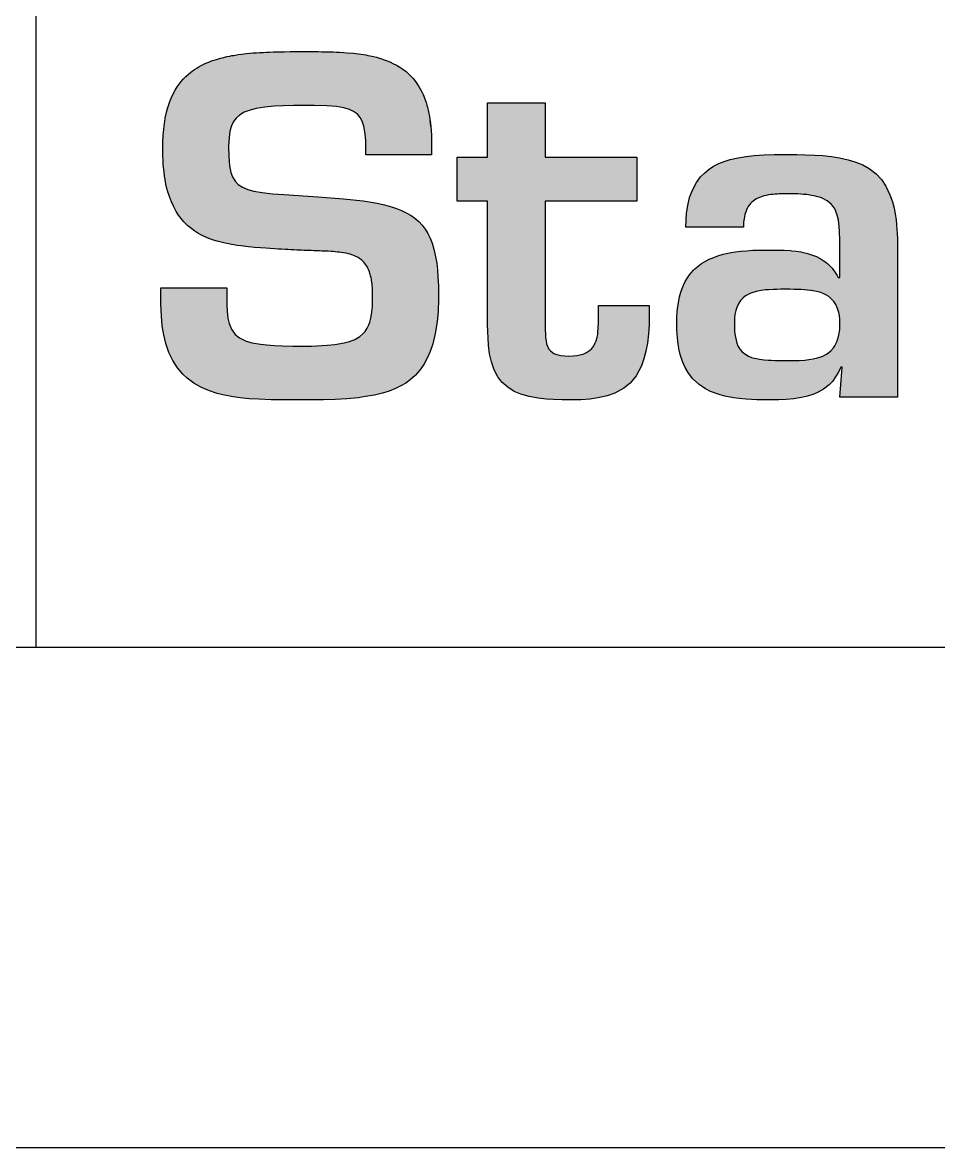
# Model space of a CAD drawing. Header units: millimetres. Extents: x -6000 to 67338, y -125 to 21000.
# Drawn here: x 49311 to 51142, y 0 to 2249 of the extents above; entities that cross this region are included whole.
import ezdxf
from ezdxf.enums import TextEntityAlignment as Align

# ---------------------------------------------------------------- set-up
doc = ezdxf.new("R2010")
doc.units = ezdxf.units.MM
doc.header["$LTSCALE"] = 50
for name, color, linetype in [('00KAD025', 2, 'Continuous'), ('00KAD070', 5, 'Continuous'), ('BL$2----', 7, 'Continuous'), ('BL$4----', 7, 'Continuous')]:
    doc.layers.add(name, color=color, linetype=linetype)
doc.styles.add('STABICAD-025', font='ISOCP.SHX', dxfattribs={"height": 125})
doc.styles.add('STABICAD-035', font='ISOCP.SHX', dxfattribs={"height": 175})
doc.styles.add('STABICAD-050', font='ISOCP.SHX', dxfattribs={"height": 250})

# ---------------------------------------------------------------- blocks, each defined once
blk = doc.blocks.new('A4-LANDSCAPE')
at = {"layer": '00KAD025', "linetype": 'Continuous'}
blk.add_line((0, 0), (297, 0), dxfattribs=at)
at = {"layer": '00KAD070', "linetype": 'Continuous'}
blk.add_line((10, 10), (287, 10), dxfattribs=at)
blk = doc.blocks.new('tb.logo')
for points in [[(3.649, 3.966), (3.138, 4.003), (2.454, 4.05), (2.233, 4.068), (2.021, 4.093), (1.859, 4.122), (1.734, 4.155), (1.63, 4.199), (1.543, 4.256), (1.481, 4.319), (1.43, 4.404), (1.396, 4.496), (1.37, 4.624), (1.356, 4.814), (1.352, 5.02), (1.362, 5.193), (1.38, 5.321), (1.41, 5.425), (1.451, 5.514), (1.502, 5.582), (1.568, 5.64), (1.664, 5.698), (1.781, 5.742), (1.902, 5.773), (2.079, 5.8), (2.266, 5.816), (2.443, 5.824), (2.656, 5.83), (2.845, 5.831), (3.061, 5.83), (3.313, 5.824), (3.511, 5.81), (3.657, 5.787), (3.77, 5.752), (3.85, 5.713), (3.926, 5.66), (3.98, 5.594), (4.024, 5.517), (4.059, 5.419), (4.085, 5.265), (4.095, 5.126), (4.095, 4.844), (5.411, 4.844), (5.411, 5.064), (5.408, 5.238), (5.395, 5.412), (5.384, 5.506), (5.377, 5.558), (5.368, 5.615), (5.35, 5.707), (5.326, 5.802), (5.316, 5.841), (5.301, 5.889), (5.275, 5.963), (5.24, 6.05), (5.22, 6.093), (5.191, 6.149), (5.162, 6.201), (5.128, 6.254), (5.087, 6.312), (5.04, 6.37), (4.996, 6.419), (4.936, 6.476), (4.899, 6.509), (4.835, 6.558), (4.816, 6.572), (4.777, 6.598), (4.724, 6.63), (4.706, 6.64), (4.638, 6.675), (4.578, 6.703), (4.505, 6.733), (4.463, 6.748), (4.409, 6.766), (4.306, 6.796), (4.25, 6.81), (4.185, 6.825), (4.133, 6.835), (4.096, 6.842), (4.051, 6.849), (3.949, 6.864), (3.899, 6.87), (3.847, 6.876), (3.719, 6.887), (3.652, 6.892), (3.57, 6.897), (3.51, 6.9), (3.447, 6.903), (3.392, 6.904), (3.317, 6.906), (3.209, 6.908), (3.144, 6.909), (3.021, 6.91), (2.908, 6.91), (2.822, 6.91), (2.742, 6.91), (2.679, 6.91), (2.581, 6.909), (2.468, 6.908), (2.41, 6.907), (2.319, 6.905), (2.246, 6.903), (2.168, 6.901), (2.108, 6.898), (2.047, 6.895), (1.969, 6.891), (1.908, 6.887), (1.839, 6.882), (1.776, 6.876), (1.708, 6.87), (1.62, 6.859), (1.542, 6.849), (1.455, 6.835), (1.42, 6.829), (1.374, 6.82), (1.318, 6.809), (1.257, 6.795), (1.191, 6.778), (1.111, 6.755), (1.062, 6.739), (1.013, 6.723), (0.956, 6.701), (0.898, 6.676), (0.846, 6.652), (0.804, 6.631), (0.747, 6.599), (0.716, 6.58), (0.671, 6.551), (0.628, 6.522), (0.588, 6.491), (0.551, 6.46), (0.499, 6.413), (0.452, 6.364), (0.406, 6.312), (0.364, 6.258), (0.327, 6.204), (0.286, 6.139), (0.246, 6.064), (0.205, 5.977), (0.179, 5.912), (0.151, 5.83), (0.133, 5.77), (0.113, 5.697), (0.1, 5.637), (0.087, 5.576), (0.077, 5.515), (0.07, 5.47), (0.063, 5.421), (0.055, 5.351), (0.049, 5.291), (0.046, 5.241), (0.038, 5.087), (0.037, 5.003), (0.037, 4.907), (0.039, 4.829), (0.043, 4.731), (0.048, 4.648), (0.052, 4.599), (0.062, 4.506), (0.073, 4.42), (0.084, 4.353), (0.101, 4.258), (0.121, 4.173), (0.139, 4.106), (0.168, 4.012), (0.209, 3.903), (0.255, 3.803), (0.306, 3.71), (0.351, 3.641), (0.404, 3.57), (0.46, 3.505), (0.538, 3.428), (0.616, 3.364), (0.679, 3.32), (0.74, 3.282), (0.813, 3.242), (0.912, 3.196), (0.96, 3.176), (1.054, 3.142), (1.124, 3.12), (1.205, 3.098), (1.285, 3.079), (1.354, 3.065), (1.409, 3.054), (1.458, 3.046), (1.521, 3.036), (1.603, 3.024), (1.699, 3.013), (1.75, 3.007), (1.816, 3.001), (1.87, 2.996), (1.989, 2.986), (2.094, 2.978), (2.185, 2.973), (2.267, 2.968), (2.347, 2.963), (2.407, 2.959), (2.485, 2.955), (2.537, 2.952), (2.598, 2.948), (2.658, 2.945), (2.719, 2.941), (2.768, 2.939), (2.81, 2.937), (2.858, 2.935), (2.925, 2.933), (2.977, 2.931), (3.005, 2.93), (3.054, 2.928), (3.104, 2.927), (3.167, 2.925), (3.216, 2.923), (3.269, 2.921), (3.344, 2.917), (3.422, 2.913), (3.507, 2.906), (3.587, 2.896), (3.647, 2.887), (3.725, 2.873), (3.783, 2.857), (3.852, 2.835), (3.915, 2.806), (3.977, 2.768), (4.026, 2.729), (4.067, 2.687), (4.103, 2.639), (4.133, 2.588), (4.149, 2.554), (4.172, 2.497), (4.189, 2.44), (4.203, 2.377), (4.214, 2.318), (4.222, 2.248), (4.228, 2.17), (4.231, 2.11), (4.232, 2.046), (4.231, 1.967), (4.23, 1.92), (4.229, 1.879), (4.226, 1.828), (4.222, 1.762), (4.21, 1.657), (4.196, 1.579), (4.175, 1.501), (4.154, 1.444), (4.123, 1.38), (4.081, 1.316), (4.036, 1.264), (3.975, 1.214), (3.875, 1.156), (3.769, 1.114), (3.662, 1.085), (3.475, 1.053), (3.325, 1.038), (3.008, 1.024), (2.808, 1.023), (2.636, 1.024), (2.422, 1.028), (2.269, 1.034), (2.109, 1.045), (1.988, 1.058), (1.825, 1.086), (1.702, 1.122), (1.572, 1.185), (1.484, 1.257), (1.408, 1.361), (1.363, 1.471), (1.336, 1.583), (1.321, 1.722), (1.317, 1.832), (1.316, 2.185), (0, 2.185), (0, 2.066), (0, 1.864), (0.009, 1.619), (0.026, 1.427), (0.055, 1.25), (0.097, 1.074), (0.159, 0.894), (0.237, 0.732), (0.329, 0.589), (0.437, 0.462), (0.526, 0.378), (0.656, 0.282), (0.814, 0.192), (0.972, 0.125), (1.125, 0.076), (1.24, 0.046), (1.441, 0.008), (1.586, -0.012), (1.766, -0.03), (1.96, -0.042), (2.203, -0.051), (2.554, -0.055), (2.945, -0.055), (3.249, -0.051), (3.484, -0.043), (3.716, -0.031), (3.942, -0.009), (4.089, 0.012), (4.271, 0.043), (4.432, 0.084), (4.562, 0.124), (4.687, 0.172), (4.796, 0.226), (4.895, 0.284), (4.983, 0.347), (5.082, 0.436), (5.175, 0.541), (5.254, 0.655), (5.325, 0.78), (5.383, 0.913), (5.436, 1.067), (5.484, 1.274), (5.521, 1.506), (5.539, 1.715), (5.547, 1.965), (5.545, 2.225), (5.538, 2.402), (5.527, 2.545), (5.512, 2.682), (5.485, 2.842), (5.457, 2.961), (5.422, 3.077), (5.382, 3.18), (5.337, 3.27), (5.283, 3.36), (5.221, 3.441), (5.156, 3.51), (5.076, 3.58), (4.999, 3.635), (4.917, 3.683), (4.811, 3.734), (4.712, 3.773), (4.608, 3.808), (4.469, 3.845), (4.324, 3.877), (4.04, 3.923)], [(7.678, 3.921), (9.515, 3.921), (9.515, 4.798), (7.678, 4.798), (7.678, 5.886), (6.526, 5.886), (6.526, 4.798), (5.922, 4.798), (5.922, 3.921), (6.526, 3.921), (6.526, 1.83), (6.526, 1.453), (6.545, 1.038), (6.569, 0.866), (6.606, 0.705), (6.661, 0.548), (6.737, 0.405), (6.817, 0.302), (6.932, 0.198), (7.064, 0.117), (7.195, 0.062), (7.361, 0.015), (7.538, -0.018), (7.705, -0.037), (7.849, -0.047), (8.019, -0.053), (8.174, -0.055), (8.395, -0.049), (8.57, -0.036), (8.735, -0.013), (8.918, 0.028), (9.072, 0.082), (9.252, 0.178), (9.38, 0.282), (9.501, 0.428), (9.606, 0.626), (9.655, 0.766), (9.695, 0.923), (9.723, 1.083), (9.744, 1.267), (9.756, 1.449), (9.761, 1.623), (9.762, 1.837), (8.747, 1.837), (8.749, 1.49), (8.736, 1.295), (8.73, 1.257), (8.718, 1.198), (8.698, 1.13), (8.682, 1.089), (8.65, 1.028), (8.61, 0.976), (8.565, 0.933), (8.505, 0.892), (8.425, 0.856), (8.314, 0.832), (8.242, 0.825), (8.154, 0.823), (8.066, 0.826), (7.991, 0.835), (7.915, 0.853), (7.855, 0.876), (7.787, 0.925), (7.756, 0.962), (7.724, 1.023), (7.71, 1.067), (7.698, 1.124), (7.689, 1.191), (7.684, 1.263), (7.68, 1.347), (7.678, 1.45)]]:
    blk.add_hatch(color=152).paths.add_polyline_path(points)
h = blk.add_hatch(color=152)
h.paths.add_polyline_path([(13.573, 2.395), (13.536, 2.395), (13.515, 2.435), (13.479, 2.496), (13.417, 2.577), (13.399, 2.597), (13.364, 2.634), (13.332, 2.664), (13.296, 2.695), (13.269, 2.715), (13.24, 2.736), (13.175, 2.775), (13.138, 2.795), (13.131, 2.798), (13.103, 2.811), (13.042, 2.836), (12.946, 2.868), (12.897, 2.881), (12.835, 2.895), (12.79, 2.904), (12.698, 2.917), (12.614, 2.927), (12.581, 2.93), (12.461, 2.937), (12.364, 2.941), (12.311, 2.942), (12.233, 2.943), (12.157, 2.943), (12.095, 2.943), (11.998, 2.942), (11.925, 2.94), (11.879, 2.939), (11.83, 2.937), (11.713, 2.929), (11.592, 2.918), (11.484, 2.904), (11.4, 2.891), (11.297, 2.87), (11.241, 2.857), (11.134, 2.826), (11.016, 2.783), (10.959, 2.757), (10.855, 2.703), (10.807, 2.672), (10.738, 2.622), (10.674, 2.567), (10.646, 2.539), (10.599, 2.488), (10.567, 2.448), (10.526, 2.39), (10.482, 2.316), (10.445, 2.24), (10.418, 2.176), (10.393, 2.103), (10.366, 2.005), (10.344, 1.897), (10.325, 1.766), (10.319, 1.704), (10.313, 1.599), (10.31, 1.488), (10.312, 1.348), (10.323, 1.185), (10.338, 1.061), (10.36, 0.942), (10.38, 0.857), (10.427, 0.711), (10.479, 0.593), (10.545, 0.48), (10.634, 0.366), (10.756, 0.253), (10.883, 0.168), (10.987, 0.115), (11.18, 0.045), (11.275, 0.02), (11.443, -0.013), (11.56, -0.028), (11.698, -0.041), (11.913, -0.052), (12.045, -0.054), (12.208, -0.054), (12.353, -0.052), (12.496, -0.045), (12.652, -0.03), (12.806, -0.006), (12.921, 0.02), (13.048, 0.061), (13.14, 0.101), (13.244, 0.159), (13.358, 0.246), (13.423, 0.312), (13.547, 0.499), (13.591, 0.603), (13.619, 0.603), (13.611, 0.505), (13.573, 0), (14.725, 0), (14.725, 3.007), (14.724, 3.176), (14.694, 3.548), (14.683, 3.627), (14.654, 3.779), (14.622, 3.907), (14.573, 4.049), (14.49, 4.222), (14.401, 4.352), (14.295, 4.466), (14.16, 4.57), (14.029, 4.644), (13.871, 4.708), (13.738, 4.748), (13.566, 4.786), (13.401, 4.811), (13.228, 4.83), (13.07, 4.841), (12.879, 4.849), (12.713, 4.852), (12.56, 4.853), (12.395, 4.853), (12.26, 4.851), (12.058, 4.845), (11.858, 4.832), (11.695, 4.814), (11.539, 4.789), (11.378, 4.752), (11.259, 4.715), (11.151, 4.671), (11.047, 4.618), (10.957, 4.559), (10.869, 4.488), (10.788, 4.405), (10.703, 4.292), (10.616, 4.126), (10.568, 3.991), (10.529, 3.831), (10.507, 3.679), (10.496, 3.542), (10.493, 3.4), (11.644, 3.4), (11.644, 3.444), (11.647, 3.491), (11.652, 3.54), (11.655, 3.563), (11.667, 3.633), (11.679, 3.675), (11.7, 3.735), (11.729, 3.795), (11.764, 3.846), (11.8, 3.887), (11.832, 3.916), (11.872, 3.945), (11.91, 3.968), (11.967, 3.994), (12.006, 4.009), (12.054, 4.023), (12.096, 4.033), (12.147, 4.043), (12.193, 4.05), (12.255, 4.057), (12.337, 4.063), (12.393, 4.065), (12.452, 4.066), (12.495, 4.067), (12.553, 4.067), (12.612, 4.066), (12.676, 4.065), (12.733, 4.063), (12.792, 4.06), (12.842, 4.056), (12.901, 4.05), (12.958, 4.043), (13.002, 4.036), (13.065, 4.024), (13.106, 4.014), (13.192, 3.988), (13.246, 3.965), (13.306, 3.934), (13.357, 3.896), (13.405, 3.851), (13.448, 3.799), (13.482, 3.737), (13.507, 3.678), (13.527, 3.611), (13.542, 3.54), (13.552, 3.477), (13.56, 3.409), (13.567, 3.317), (13.572, 3.132), (13.573, 2.429)])
h.paths.add_polyline_path([(13.526, 1.777), (13.546, 1.715), (13.561, 1.635), (13.57, 1.561), (13.573, 1.468), (13.572, 1.412), (13.568, 1.351), (13.558, 1.273), (13.546, 1.213), (13.527, 1.147), (13.505, 1.091), (13.471, 1.028), (13.446, 0.99), (13.389, 0.927), (13.348, 0.892), (13.304, 0.863), (13.23, 0.824), (13.173, 0.802), (13.121, 0.786), (13.036, 0.766), (12.951, 0.753), (12.869, 0.744), (12.759, 0.736), (12.676, 0.733), (12.597, 0.732), (12.533, 0.732), (12.422, 0.732), (12.348, 0.733), (12.274, 0.735), (12.195, 0.738), (12.139, 0.741), (12.059, 0.748), (11.962, 0.76), (11.904, 0.771), (11.856, 0.782), (11.808, 0.797), (11.742, 0.823), (11.689, 0.852), (11.621, 0.905), (11.574, 0.96), (11.534, 1.03), (11.514, 1.078), (11.496, 1.138), (11.482, 1.2), (11.473, 1.265), (11.468, 1.315), (11.464, 1.38), (11.462, 1.455), (11.463, 1.53), (11.466, 1.577), (11.475, 1.652), (11.492, 1.737), (11.51, 1.792), (11.551, 1.88), (11.587, 1.933), (11.639, 1.989), (11.684, 2.025), (11.777, 2.077), (11.9, 2.116), (11.997, 2.134), (12.083, 2.145), (12.152, 2.15), (12.245, 2.154), (12.31, 2.156), (12.388, 2.157), (12.49, 2.157), (12.569, 2.157), (12.657, 2.156), (12.796, 2.152), (12.997, 2.134), (13.038, 2.128), (13.14, 2.105), (13.188, 2.091), (13.25, 2.067), (13.302, 2.041), (13.348, 2.012), (13.393, 1.976), (13.442, 1.928), (13.491, 1.852)], flags=16)
at = {"color": 152}
blk.add_lwpolyline([(5.411, 4.844), (4.095, 4.844), (4.095, 5.126), (4.085, 5.265), (4.059, 5.419), (4.024, 5.517), (3.98, 5.594), (3.926, 5.66), (3.85, 5.713), (3.77, 5.752), (3.657, 5.787), (3.511, 5.81), (3.313, 5.824), (3.061, 5.83), (2.845, 5.831), (2.656, 5.83), (2.443, 5.824), (2.266, 5.816), (2.079, 5.8), (1.902, 5.773), (1.781, 5.742), (1.664, 5.698), (1.568, 5.64), (1.502, 5.582), (1.451, 5.514), (1.41, 5.425), (1.38, 5.321), (1.362, 5.193), (1.352, 5.02), (1.356, 4.814), (1.37, 4.624), (1.396, 4.496), (1.43, 4.404), (1.481, 4.319), (1.543, 4.256), (1.63, 4.199), (1.734, 4.155), (1.859, 4.122), (2.021, 4.093), (2.233, 4.068), (2.454, 4.05), (3.138, 4.003), (3.649, 3.966), (4.04, 3.923), (4.324, 3.877), (4.469, 3.845), (4.608, 3.808), (4.712, 3.773), (4.811, 3.734), (4.917, 3.683), (4.999, 3.635), (5.076, 3.58), (5.156, 3.51), (5.221, 3.441), (5.283, 3.36), (5.337, 3.27), (5.382, 3.18), (5.422, 3.077), (5.457, 2.961), (5.485, 2.842), (5.512, 2.682), (5.527, 2.545), (5.538, 2.402), (5.545, 2.225), (5.547, 1.965), (5.539, 1.715), (5.521, 1.506), (5.484, 1.274), (5.436, 1.067), (5.383, 0.913), (5.325, 0.78), (5.254, 0.655), (5.175, 0.541), (5.082, 0.436), (4.983, 0.347), (4.895, 0.284), (4.796, 0.226), (4.687, 0.172), (4.562, 0.124), (4.432, 0.084), (4.271, 0.043), (4.089, 0.012), (3.942, -0.009), (3.716, -0.031), (3.484, -0.043), (3.249, -0.051), (2.945, -0.055), (2.554, -0.055), (2.203, -0.051), (1.96, -0.042), (1.766, -0.03), (1.586, -0.012), (1.441, 0.008), (1.24, 0.046), (1.125, 0.076), (0.972, 0.125), (0.814, 0.192), (0.656, 0.282), (0.526, 0.378), (0.437, 0.462), (0.329, 0.589), (0.237, 0.732), (0.159, 0.894), (0.097, 1.074), (0.055, 1.25), (0.026, 1.427), (0.009, 1.619), (0, 1.864), (0, 2.066), (0, 2.185), (1.316, 2.185), (1.317, 1.832), (1.321, 1.722), (1.336, 1.583), (1.363, 1.471), (1.408, 1.361), (1.484, 1.257), (1.572, 1.185), (1.702, 1.122), (1.825, 1.086), (1.988, 1.058), (2.109, 1.045), (2.269, 1.034), (2.422, 1.028), (2.636, 1.024), (2.808, 1.023), (3.008, 1.024), (3.325, 1.038), (3.475, 1.053), (3.662, 1.085), (3.769, 1.114), (3.875, 1.156), (3.975, 1.214), (4.036, 1.264), (4.081, 1.316), (4.123, 1.38), (4.154, 1.444), (4.175, 1.501), (4.196, 1.579), (4.21, 1.657), (4.222, 1.762), (4.226, 1.828), (4.229, 1.879), (4.23, 1.92), (4.231, 1.955), (4.231, 1.98), (4.232, 2.024), (4.232, 2.057), (4.231, 2.11), (4.229, 2.151), (4.227, 2.188), (4.224, 2.229), (4.22, 2.267), (4.216, 2.298), (4.21, 2.339), (4.206, 2.362), (4.201, 2.387), (4.192, 2.428), (4.185, 2.455), (4.178, 2.476), (4.167, 2.509), (4.149, 2.554), (4.138, 2.578), (4.128, 2.597), (4.114, 2.621), (4.09, 2.656), (4.077, 2.674), (4.057, 2.698), (4.037, 2.719), (4.016, 2.738), (3.989, 2.759), (3.974, 2.77), (3.966, 2.775), (3.927, 2.799), (3.896, 2.815), (3.871, 2.826), (3.835, 2.84), (3.783, 2.857), (3.746, 2.867), (3.704, 2.877), (3.647, 2.887), (3.604, 2.894), (3.568, 2.899), (3.527, 2.903), (3.486, 2.907), (3.44, 2.911), (3.403, 2.914), (3.344, 2.917), (3.269, 2.921), (3.216, 2.923), (3.167, 2.925), (3.104, 2.927), (3.054, 2.928), (3.005, 2.93), (2.977, 2.931), (2.925, 2.933), (2.858, 2.935), (2.81, 2.937), (2.768, 2.939), (2.719, 2.941), (2.658, 2.945), (2.598, 2.948), (2.537, 2.952), (2.485, 2.955), (2.407, 2.959), (2.347, 2.963), (2.267, 2.968), (2.185, 2.973), (2.094, 2.978), (1.989, 2.986), (1.87, 2.996), (1.816, 3.001), (1.75, 3.007), (1.699, 3.013), (1.603, 3.024), (1.521, 3.036), (1.458, 3.046), (1.409, 3.054), (1.354, 3.065), (1.285, 3.079), (1.205, 3.098), (1.124, 3.12), (1.054, 3.142), (0.96, 3.176), (0.912, 3.196), (0.813, 3.242), (0.74, 3.282), (0.679, 3.32), (0.616, 3.364), (0.538, 3.428), (0.46, 3.505), (0.404, 3.57), (0.351, 3.641), (0.306, 3.71), (0.255, 3.803), (0.209, 3.903), (0.168, 4.012), (0.139, 4.106), (0.121, 4.173), (0.101, 4.258), (0.084, 4.353), (0.073, 4.42), (0.062, 4.506), (0.052, 4.599), (0.048, 4.648), (0.043, 4.731), (0.039, 4.829), (0.037, 4.907), (0.037, 5.003), (0.038, 5.087), (0.046, 5.241), (0.049, 5.291), (0.055, 5.351), (0.063, 5.421), (0.07, 5.47), (0.077, 5.515), (0.087, 5.576), (0.1, 5.637), (0.113, 5.697), (0.133, 5.77), (0.151, 5.83), (0.179, 5.912), (0.205, 5.977), (0.246, 6.064), (0.286, 6.139), (0.327, 6.204), (0.364, 6.258), (0.406, 6.312), (0.452, 6.364), (0.499, 6.413), (0.551, 6.46), (0.588, 6.491), (0.628, 6.522), (0.671, 6.551), (0.716, 6.58), (0.747, 6.599), (0.804, 6.631), (0.846, 6.652), (0.898, 6.676), (0.956, 6.701), (1.013, 6.723), (1.062, 6.739), (1.111, 6.755), (1.191, 6.778), (1.257, 6.795), (1.318, 6.809), (1.374, 6.82), (1.42, 6.829), (1.455, 6.835), (1.542, 6.849), (1.62, 6.859), (1.708, 6.87), (1.776, 6.876), (1.839, 6.882), (1.908, 6.887), (1.969, 6.891), (2.047, 6.895), (2.108, 6.898), (2.168, 6.901), (2.246, 6.903), (2.319, 6.905), (2.41, 6.907), (2.468, 6.908), (2.581, 6.909), (2.679, 6.91), (2.742, 6.91), (2.822, 6.91), (2.908, 6.91), (3.021, 6.91), (3.144, 6.909), (3.209, 6.908), (3.317, 6.906), (3.392, 6.904), (3.447, 6.903), (3.51, 6.9), (3.57, 6.897), (3.652, 6.892), (3.719, 6.887), (3.847, 6.876), (3.899, 6.87), (3.949, 6.864), (4.051, 6.849), (4.096, 6.842), (4.133, 6.835), (4.185, 6.825), (4.25, 6.81), (4.306, 6.796), (4.409, 6.766), (4.463, 6.748), (4.505, 6.733), (4.578, 6.703), (4.638, 6.675), (4.706, 6.64), (4.724, 6.63), (4.777, 6.598), (4.816, 6.572), (4.835, 6.558), (4.899, 6.509), (4.936, 6.476), (4.996, 6.419), (5.04, 6.37), (5.087, 6.312), (5.128, 6.254), (5.162, 6.201), (5.191, 6.149), (5.22, 6.093), (5.24, 6.05), (5.275, 5.963), (5.301, 5.889), (5.316, 5.841), (5.326, 5.802), (5.35, 5.707), (5.368, 5.615), (5.377, 5.558), (5.388, 5.473), (5.395, 5.416), (5.382, 5.525), (5.395, 5.412), (5.408, 5.238), (5.411, 5.064)], close=True, dxfattribs=at)
for points in [[(5.922, 4.798), (5.922, 4.798), (5.922, 4.798), (6.526, 4.798), (6.526, 5.886), (7.678, 5.886), (7.678, 4.798), (9.515, 4.798), (9.515, 3.921), (7.678, 3.921), (7.678, 1.45), (7.68, 1.347), (7.684, 1.263), (7.689, 1.191), (7.698, 1.124), (7.71, 1.067), (7.724, 1.023), (7.756, 0.962), (7.787, 0.925), (7.855, 0.876), (7.915, 0.853), (7.991, 0.835), (8.066, 0.826), (8.154, 0.823), (8.242, 0.825), (8.314, 0.832), (8.408, 0.853), (8.442, 0.864), (8.505, 0.892), (8.565, 0.933), (8.61, 0.976), (8.65, 1.028), (8.682, 1.089), (8.698, 1.13), (8.718, 1.198), (8.73, 1.257), (8.736, 1.295), (8.749, 1.49), (8.747, 1.837), (9.762, 1.837), (9.761, 1.623), (9.756, 1.449), (9.744, 1.267), (9.723, 1.083), (9.695, 0.923), (9.655, 0.766), (9.606, 0.626), (9.501, 0.428), (9.38, 0.282), (9.252, 0.178), (9.072, 0.082), (8.918, 0.028), (8.735, -0.013), (8.57, -0.036), (8.395, -0.049), (8.174, -0.055), (8.019, -0.053), (7.849, -0.047), (7.705, -0.037), (7.538, -0.018), (7.361, 0.015), (7.195, 0.062), (7.064, 0.117), (6.932, 0.198), (6.817, 0.302), (6.737, 0.405), (6.661, 0.548), (6.606, 0.705), (6.569, 0.866), (6.545, 1.038), (6.526, 1.453), (6.526, 1.83), (6.526, 3.921), (5.922, 3.921), (5.922, 4.798)], [(11.644, 3.4), (10.493, 3.4), (10.496, 3.542), (10.507, 3.679), (10.529, 3.831), (10.568, 3.991), (10.616, 4.126), (10.703, 4.292), (10.788, 4.405), (10.869, 4.488), (10.957, 4.559), (11.047, 4.618), (11.151, 4.671), (11.259, 4.715), (11.378, 4.752), (11.539, 4.789), (11.695, 4.814), (11.858, 4.832), (12.058, 4.845), (12.26, 4.851), (12.395, 4.853), (12.56, 4.853), (12.713, 4.852), (12.879, 4.849), (13.07, 4.841), (13.228, 4.83), (13.401, 4.811), (13.566, 4.786), (13.738, 4.748), (13.871, 4.708), (14.029, 4.644), (14.16, 4.57), (14.295, 4.466), (14.401, 4.352), (14.49, 4.222), (14.573, 4.049), (14.622, 3.907), (14.654, 3.779), (14.683, 3.627), (14.694, 3.548), (14.724, 3.176), (14.725, 3.007), (14.725, 0), (13.573, 0), (13.611, 0.505), (13.619, 0.603), (13.591, 0.603), (13.547, 0.499), (13.423, 0.312), (13.358, 0.246), (13.244, 0.159), (13.14, 0.101), (13.048, 0.061), (12.921, 0.02), (12.806, -0.006), (12.652, -0.03), (12.496, -0.045), (12.353, -0.052), (12.208, -0.054), (12.045, -0.054), (11.913, -0.052), (11.698, -0.041), (11.56, -0.028), (11.443, -0.013), (11.275, 0.02), (11.18, 0.045), (10.987, 0.115), (10.883, 0.168), (10.756, 0.253), (10.634, 0.366), (10.545, 0.48), (10.479, 0.593), (10.427, 0.711), (10.38, 0.857), (10.36, 0.942), (10.338, 1.061), (10.323, 1.185), (10.312, 1.348), (10.31, 1.488), (10.313, 1.599), (10.319, 1.704), (10.325, 1.766), (10.344, 1.897), (10.366, 2.005), (10.393, 2.103), (10.418, 2.176), (10.445, 2.24), (10.482, 2.316), (10.526, 2.39), (10.567, 2.448), (10.599, 2.488), (10.646, 2.539), (10.674, 2.567), (10.738, 2.622), (10.807, 2.672), (10.855, 2.703), (10.959, 2.757), (11.016, 2.783), (11.134, 2.826), (11.241, 2.857), (11.297, 2.87), (11.4, 2.891), (11.484, 2.904), (11.592, 2.918), (11.713, 2.929), (11.83, 2.937), (11.879, 2.939), (11.925, 2.94), (11.998, 2.942), (12.095, 2.943), (12.157, 2.943), (12.233, 2.943), (12.311, 2.942), (12.364, 2.941), (12.461, 2.937), (12.581, 2.93), (12.614, 2.927), (12.698, 2.917), (12.79, 2.904), (12.835, 2.895), (12.897, 2.881), (12.946, 2.868), (13.042, 2.836), (13.103, 2.811), (13.131, 2.798), (13.138, 2.795), (13.175, 2.775), (13.24, 2.736), (13.269, 2.715), (13.296, 2.695), (13.332, 2.664), (13.364, 2.634), (13.399, 2.597), (13.417, 2.577), (13.479, 2.496), (13.515, 2.435), (13.536, 2.395), (13.573, 2.395), (13.573, 2.429), (13.572, 3.132), (13.567, 3.317), (13.56, 3.409), (13.552, 3.477), (13.542, 3.54), (13.527, 3.611), (13.513, 3.658), (13.5, 3.695), (13.482, 3.737), (13.457, 3.783), (13.437, 3.812), (13.405, 3.851), (13.357, 3.896), (13.318, 3.925), (13.291, 3.942), (13.246, 3.965), (13.204, 3.983), (13.181, 3.991), (13.106, 4.014), (13.084, 4.02), (13.051, 4.027), (13.002, 4.036), (12.971, 4.041), (12.947, 4.045), (12.901, 4.05), (12.842, 4.056), (12.792, 4.06), (12.733, 4.063), (12.692, 4.065), (12.658, 4.066), (12.612, 4.066), (12.553, 4.067), (12.495, 4.067), (12.452, 4.066), (12.393, 4.065), (12.356, 4.063), (12.322, 4.062), (12.276, 4.058), (12.237, 4.055), (12.193, 4.05), (12.147, 4.043), (12.096, 4.033), (12.054, 4.023), (12.006, 4.009), (11.967, 3.994), (11.915, 3.97), (11.904, 3.964), (11.872, 3.945), (11.832, 3.916), (11.814, 3.899), (11.787, 3.873), (11.772, 3.855), (11.758, 3.837), (11.739, 3.81), (11.72, 3.776), (11.707, 3.75), (11.695, 3.722), (11.679, 3.675), (11.673, 3.653), (11.664, 3.616), (11.655, 3.563), (11.652, 3.54), (11.647, 3.491), (11.644, 3.444), (11.644, 3.4)], [(12.994, 2.135), (12.796, 2.152), (12.657, 2.156), (12.569, 2.157), (12.49, 2.157), (12.388, 2.157), (12.31, 2.156), (12.245, 2.154), (12.152, 2.15), (12.083, 2.145), (11.997, 2.134), (11.9, 2.116), (11.791, 2.081), (11.764, 2.069), (11.684, 2.025), (11.639, 1.989), (11.587, 1.933), (11.551, 1.88), (11.51, 1.792), (11.492, 1.737), (11.475, 1.652), (11.466, 1.577), (11.463, 1.53), (11.462, 1.455), (11.464, 1.38), (11.468, 1.315), (11.473, 1.265), (11.482, 1.2), (11.496, 1.138), (11.514, 1.078), (11.534, 1.03), (11.574, 0.96), (11.621, 0.905), (11.689, 0.852), (11.742, 0.823), (11.808, 0.797), (11.856, 0.782), (11.904, 0.771), (11.962, 0.76), (12.059, 0.748), (12.139, 0.741), (12.195, 0.738), (12.274, 0.735), (12.348, 0.733), (12.422, 0.732), (12.533, 0.732), (12.597, 0.732), (12.676, 0.733), (12.759, 0.736), (12.869, 0.744), (12.951, 0.753), (13.036, 0.766), (13.121, 0.786), (13.173, 0.802), (13.23, 0.824), (13.304, 0.863), (13.348, 0.892), (13.389, 0.927), (13.446, 0.99), (13.471, 1.028), (13.505, 1.091), (13.527, 1.147), (13.546, 1.213), (13.558, 1.273), (13.568, 1.351), (13.572, 1.412), (13.573, 1.468), (13.57, 1.561), (13.561, 1.635), (13.55, 1.693), (13.539, 1.736), (13.526, 1.777), (13.491, 1.852), (13.45, 1.915), (13.427, 1.942), (13.393, 1.976), (13.348, 2.012), (13.302, 2.041), (13.25, 2.067), (13.188, 2.091), (13.14, 2.105), (13.038, 2.128), (13.005, 2.133), (12.994, 2.135)]]:
    blk.add_lwpolyline(points, dxfattribs=at)
blk = doc.blocks.new('Title block')
at = {"color": 7, "linetype": 'Continuous'}
blk.add_line((-180, 55), (-180, 10), dxfattribs=at)
blk.add_blockref('tb.logo', (-177.5, 15))
at = {"linetype": 'Continuous'}
for tag, height, style, p in [('DW_DISCIPLINE', 2.5, 'STABICAD-025', (-40, 52.5)), ('DW_PHASE', 2.5, 'STABICAD-025', (-40, 47.5)), ('PR_DESCRIPTION', 3.5, 'STABICAD-035', (-177.5, 45)), ('DW_TYPE', 2.5, 'STABICAD-025', (-40, 42.5)), ('DW_DATE', 2.5, 'STABICAD-025', (-40, 37.5)), ('DW_DESCRIPTION', 2.5, 'STABICAD-025', (-177.5, 33.3)), ('DW_INITIALS', 2.5, 'STABICAD-025', (-40, 32.5)), ('DW_DESCRIPTION2', 2.5, 'STABICAD-025', (-177.5, 29.2)), ('DW_SCALE', 2.5, 'STABICAD-025', (-40, 27.5)), ('DW_PAPERSIZE', 5, 'STABICAD-050', (-41.5, 15)), ('MOD_CODE_', 5, 'STABICAD-050', (-24.5, 15))]:
    blk.add_attdef(tag, text='', height=height, dxfattribs=dict(at, style=style)).set_placement(p, align=Align.MIDDLE_LEFT)
at = {"linetype": 'Continuous', "style": 'STABICAD-025'}
blk.add_attdef('DW_NAME', text='', height=2.5, dxfattribs=at).set_placement((-12.5, 3.75), align=Align.RIGHT)

msp = doc.modelspace()

# ---------------------------------------------------------------- block references
at = {"layer": 'BL$2----', "xscale": 100, "yscale": 100, "zscale": 100}
msp.add_blockref('A4-LANDSCAPE', (37637.8, 0), dxfattribs=at)
at = {"layer": 'BL$4----', "xscale": 100, "yscale": 100, "zscale": 100}
msp.add_blockref('Title block', (67337.8, 0), dxfattribs=at)

doc.saveas('drawing.dxf')
